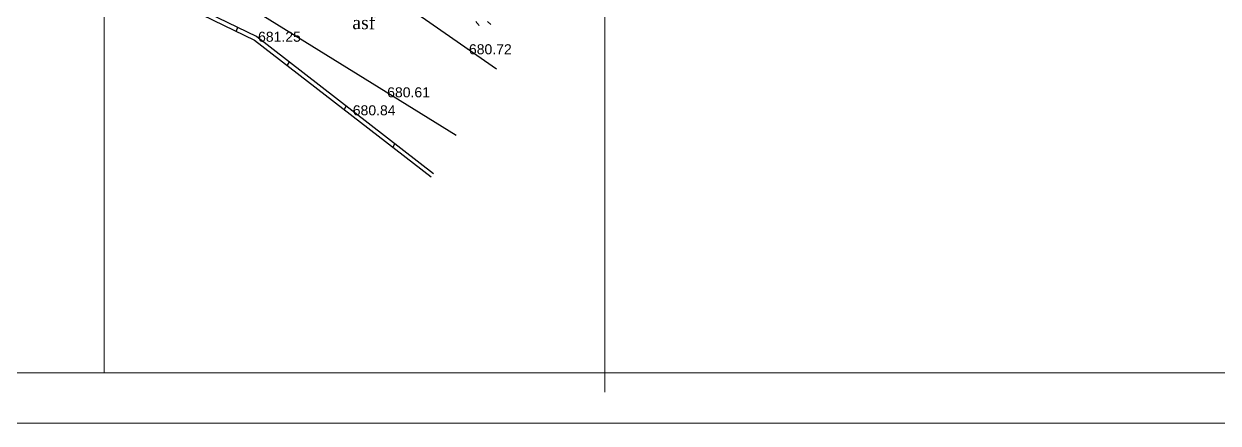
# Model space of a CAD drawing. Header units: feet. Extents: x 3381 to 1374491, y 675186 to 8751562.
# Drawn here: x 686573.6 to 686692.9, y 4375571.8 to 4375611.6 of the extents above; entities that cross this region are included whole.
import ezdxf

# ---------------------------------------------------------------- set-up
doc = ezdxf.new("R2010")
doc.units = ezdxf.units.FT
doc.header["$MEASUREMENT"] = 0
doc.header["$PDMODE"] = 34
doc.header["$PDSIZE"] = 0.01
doc.layers.get('0').update_dxf_attribs({"linetype": 'CONTINUOUS'})
for name, color, linetype in [('0_Point_Height', 2, 'CONTINUOUS'), ('0_Point_Point', 7, 'CONTINUOUS'), ('Yazilar', 7, 'CONTINUOUS')]:
    doc.layers.add(name, color=color, linetype=linetype)
for name, color, linetype, lineweight in [('ANA HORIZONTAL', 24, 'CONTINUOUS', 30), ('HORIZANTAL', 24, 'CONTINUOUS', 13), ('km setka', 170, 'CONTINUOUS', 15), ('rabit xt', 7, 'CONTINUOUS', 13)]:
    doc.layers.add(name, color=color, linetype=linetype, lineweight=lineweight)
doc.styles.get("Standard").update_dxf_attribs({"font": 'arial.ttf', "height": 2.5})

msp = doc.modelspace()

# ---------------------------------------------------------------- linework, layer by layer
at = {"color": 30, "linetype": 'Continuous'}
msp.add_line((686602.612, 4375619.846, 681.419), (686620.83, 4375607.136), dxfattribs=at)
at = {"linetype": 'Continuous'}
for p, q in [((686594.984, 4375611.282), (686594.828, 4375610.913)), ((686600.141, 4375607.838), (686599.926, 4375607.499)), ((686605.828, 4375603.43, 296.602), (686605.61, 4375603.093, 296.602)), ((686610.683, 4375599.667, 680.72), (686610.473, 4375599.324, 680.72))]:
    msp.add_line(p, q, dxfattribs=at)
at = {"color": 30, "linetype": 'Continuous', "elevation": 684.227}
msp.add_lwpolyline([(686438.677, 4375653.24), (686462.632, 4375647.659), (686484.762, 4375641.903), (686503.701, 4375637.329), (686515.499, 4375634.331), (686556.457, 4375624.138), (686571.969, 4375620.645), (686572.985, 4375623.536), (686583.667, 4375619.354), (686596.102, 4375613.334), (686616.816, 4375600.531)], dxfattribs=at)
at = {"linetype": 'Continuous', "elevation": 684.355}
for points in [[(686462.371, 4375646.048), (686485.675, 4375640.393), (686540.565, 4375626.687), (686572.632, 4375618.987), (686573.528, 4375621.672), (686596.889, 4375610.359), (686614.537, 4375596.679)], [(686462.306, 4375645.652), (686485.58, 4375640.005), (686540.47, 4375626.299), (686572.896, 4375618.512), (686573.764, 4375621.114), (686596.677, 4375610.017), (686614.292, 4375596.363)]]:
    msp.add_lwpolyline(points, dxfattribs=at)
at = {"layer": '0_Point_Point'}
for p in [(686596.889, 4375610.359, 681.253), (686617.942, 4375609.108, 680.72), (686609.779, 4375604.809, 680.611), (686606.344, 4375603.012, 680.841)]:
    msp.add_point(p, dxfattribs=at)
at = {"layer": 'ANA HORIZONTAL', "color": 32, "lineweight": 30, "elevation": 682.5}
msp.add_lwpolyline([(686620.26, 4375611.551), (686619.948, 4375611.851)], dxfattribs=at)
at = {"layer": 'HORIZANTAL', "color": 16, "linetype": 'Continuous', "lineweight": 20, "elevation": 682}
msp.add_lwpolyline([(686619.111, 4375611.437), (686619.057, 4375611.51), (686618.781, 4375611.854)], dxfattribs=at)
at = {"layer": 'km setka', "flags": 128}
for points in [[(686581.662, 4375834.652), (686581.662, 4375576.833)], [(686631.662, 4375749.093), (686631.662, 4375574.864)]]:
    msp.add_lwpolyline(points, dxfattribs=at)
at = {"layer": 'rabit xt', "color": 7, "lineweight": 20, "ltscale": 0.3, "elevation": -688.014}
msp.add_lwpolyline([(686414.108, 4375868.757), (686414.108, 4375571.757), (686834.108, 4375571.757)], dxfattribs=at)
msp.add_lwpolyline([(686433.914, 4375863.787), (686828.914, 4375863.787), (686828.914, 4375576.787), (686433.914, 4375576.787)], close=True, dxfattribs=at)

# ---------------------------------------------------------------- texts
at = {"layer": '0_Point_Height', "color": 0}
for s, p in [('681.25', (686597.025, 4375609.845, 681.253)), ('680.72', (686618.078, 4375608.594, 680.72)), ('680.61', (686609.915, 4375604.295, 680.611)), ('680.84', (686606.48, 4375602.498, 680.841))]:
    msp.add_text(s, height=1, dxfattribs=at).set_placement(p)
at = {"layer": 'Yazilar', "color": 30, "insert": (686606.439, 4375612.406), "char_height": 1.3, "width": 0.10588, "attachment_point": 1, "rotation": 359.75118}
msp.add_mtext('{\\fTimes New Roman|b0|i0|c0|p18;asf}', dxfattribs=at)

doc.saveas('drawing.dxf')
